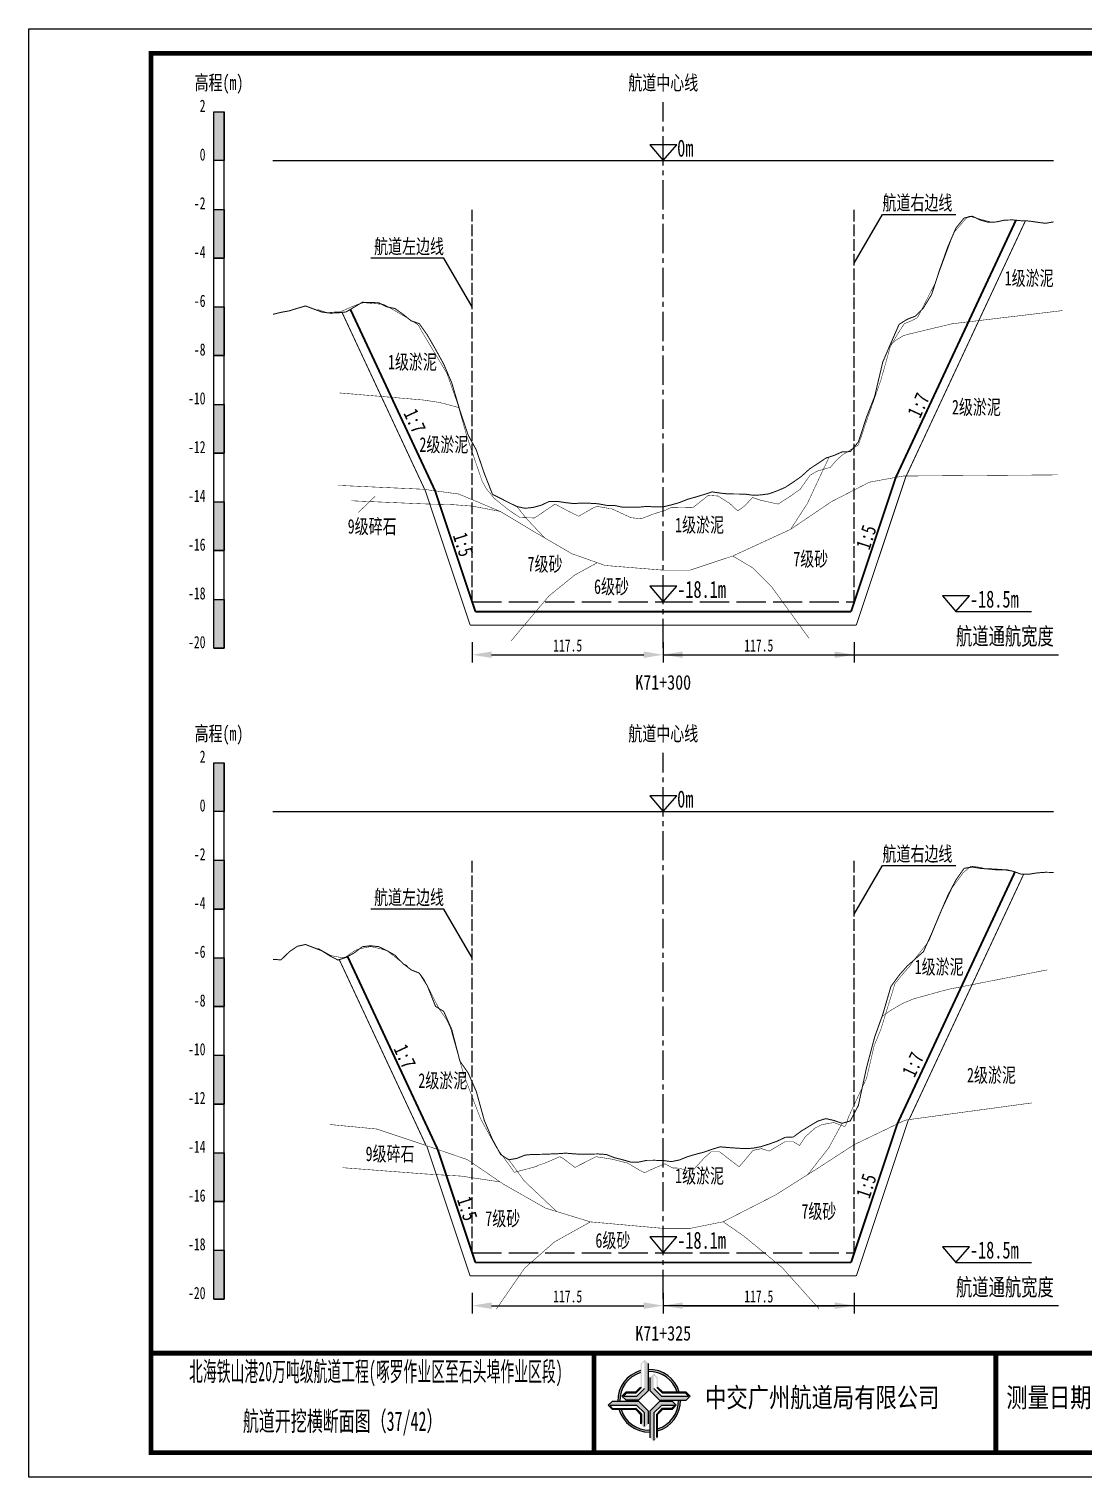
# Model space of a CAD drawing. Header units: millimetres. Extents: x 0 to 1680, y -8762 to 0.
# Drawn here: x 630 to 846, y -8761.5 to -8464.5 of the extents above; entities that cross this region are included whole.
import ezdxf
from ezdxf.enums import TextEntityAlignment as Align

# ---------------------------------------------------------------- set-up
doc = ezdxf.new("R2010")
doc.units = ezdxf.units.MM
for name, pattern in [('ACAD_ISO02W100', [15, 12, -3]), ('ACAD_ISO05W100', [33, 24, -3, 0, -3, 0, -3]), ('CENTER2', [1.125, 0.75, -0.125, 0.125, -0.125])]:
    doc.linetypes.add(name, pattern=pattern)
for name, color, linetype in [('0-桩号', 1, 'Continuous'), ('0-航道左右边线标注', 8, 'Continuous'), ('1-疏浚底高', 7, 'Continuous'), ('1-通航宽度', 7, 'Continuous'), ('1-通航底高', 7, 'Continuous'), ('202601', 5, 'Continuous'), ('DMX', 20, 'Continuous'), ('L1', 7, 'Continuous'), ('图幅外框线', 145, 'Continuous'), ('地质分层', 6, 'Continuous'), ('坡比', 1, 'Continuous'), ('尺寸标注', 1, 'Continuous'), ('开挖线', 4, 'Continuous'), ('标尺', 7, 'Continuous'), ('超挖线', 3, 'Continuous'), ('辅助框', 7, 'Continuous'), ('通航底面线', 7, 'ACAD_ISO02W100')]:
    doc.layers.add(name, color=color, linetype=linetype)
doc.styles.get("Standard").update_dxf_attribs({"font": 'arial.ttf'})
doc.styles.add('仿宋', font='仿宋_GB2312.ttf', dxfattribs={"width": 0.8})
doc.styles.add('仿宋GB2312', font='仿宋_GB2312.ttf', dxfattribs={"width": 0.7, "height": 2.5})
doc.styles.add('仿宋体', font='仿宋_GB2312.ttf', dxfattribs={"width": 0.8})
doc.dimstyles.new('2000', dxfattribs={"dimtxt": 3, "dimasz": 2.5, "dimexe": 1.25, "dimexo": 0.625, "dimtad": 1, "dimlfac": 2, "dimdsep": 46, "dimtxsty": 'Standard', "dimcen": 2.5, "dimadec": 0, "dimazin": 0, "dimtfac": 1, "dimtmove": 0, "dimatfit": 3, "dimfxl": 0, "dimarcsym": 0})

# ---------------------------------------------------------------- blocks, each defined once
blk = doc.blocks.new('标尺')
at = {"layer": '标尺', "linetype": 'Continuous'}
for points in [[(-2.116669999959413, 100), (0, 100), (0, 90), (-2.116669999959413, 90)], [(-2.116669999959413, 80), (0, 80), (0, 70), (-2.116669999959413, 70)], [(-2.116669999959413, 60), (0, 60), (0, 50), (-2.116669999959413, 50)], [(-2.116669999959413, 40), (0, 40), (0, 30), (-2.116669999959413, 30)], [(-2.116669999959413, 20), (0, 20), (0, 10), (-2.116669999959413, 10)], [(-2.116669999959413, 0), (0, 0), (0, -10), (-2.116669999959413, -10)]]:
    blk.add_hatch(color=256, dxfattribs=at).paths.add_polyline_path(points)
for p, q in [((-2.116669999959413, -10), (-2.116669999959413, 100)), ((0, -10), (0, 100)), ((-2.116669999959413, 80), (0, 80)), ((-2.116669999959413, 70), (0, 70)), ((-2.116669999959413, 60), (0, 60)), ((-2.116669999959413, 50), (0, 50)), ((-2.116669999959413, 40), (0, 40)), ((-2.116669999959413, 30), (0, 30)), ((-2.116669999959413, 20), (0, 20)), ((-2.116669999959413, 10), (0, 10)), ((-2.116669999959413, 0), (0, 0)), ((-2.116669999959413, -10), (0, -10))]:
    blk.add_line(p, q, dxfattribs=at)
at = {"layer": '标尺'}
for points in [[(-2.116669999959413, 100), (0, 100), (0, 90), (-2.116669999959413, 90)], [(-2.116669999959413, 100), (0, 100), (0, 90), (-2.116669999959413, 90)], [(-2.116669999959413, 80), (0, 80), (0, 70), (-2.116669999959413, 70)], [(-2.116669999959413, 80), (0, 80), (0, 70), (-2.116669999959413, 70)], [(-2.116669999959413, 60), (0, 60), (0, 50), (-2.116669999959413, 50)], [(-2.116669999959413, 60), (0, 60), (0, 50), (-2.116669999959413, 50)], [(-2.116669999959413, 40), (0, 40), (0, 30), (-2.116669999959413, 30)], [(-2.116669999959413, 40), (0, 40), (0, 30), (-2.116669999959413, 30)], [(-2.116669999959413, 20), (0, 20), (0, 10), (-2.116669999959413, 10)], [(-2.116669999959413, 20), (0, 20), (0, 10), (-2.116669999959413, 10)], [(-2.116669999959413, 0), (0, 0), (0, -10), (-2.116669999959413, -10)], [(-2.116669999959413, 0), (0, 0), (0, -10), (-2.116669999959413, -10)]]:
    blk.add_lwpolyline(points, close=True, dxfattribs=at)
at = {"layer": '标尺', "style": '仿宋GB2312', "width": 0.7}
blk.add_text('高程(m)', height=3, dxfattribs=at).set_placement((-1.058334999950603, 106.0000000009313), align=Align.MIDDLE_CENTER)
for s, p in [('2', (-3.816669999971054, 100)), ('0', (-3.816669999971054, 90)), ('-2', (-3.816669999971054, 80)), ('-4', (-3.816669999971054, 70)), ('-6', (-3.816669999971054, 60)), ('-8', (-3.816669999971054, 50)), ('-10', (-3.816669999971054, 40)), ('-12', (-3.816669999971054, 30)), ('-14', (-3.816669999971054, 20)), ('-16', (-3.816669999971054, 10)), ('-18', (-3.816669999971054, 0)), ('-20', (-3.816669999971054, -10))]:
    blk.add_text(s, height=2.5, dxfattribs=at).set_placement(p, align=Align.RIGHT)
blk = doc.blocks.new('通航底高')
at = {"layer": '1-通航底高'}
for p, q in [((-2.762494692986365, 3.232132659759372), (5.923793651163578e-06, 6.932765245437622e-06)), ((2.762506540631875, 3.232132659759372), (-2.762494692986365, 3.232132659759372)), ((5.923793651163578e-06, 6.932765245437622e-06), (2.762506540631875, 3.232132659759372))]:
    blk.add_line(p, q, dxfattribs=at)
at = {"layer": '1-通航底高', "style": '仿宋', "width": 0.7}
blk.add_attdef('通航底高', (2.856129719933961, 0.8203305718488991), '', height=3.5, dxfattribs=at)
blk = doc.blocks.new('疏浚底高')
at = {"layer": '1-疏浚底高'}
for p, q in [((-2.762500616780017, 3.232125726994127), (0, 0)), ((2.762500616838224, 3.232125726994127), (-2.762500616780017, 3.232125726994127)), ((0, 0), (2.762500616838224, 3.232125726994127)), ((-5.923793651163578e-06, -6.932765245437622e-06), (15.51466270413067, -6.932765245437622e-06))]:
    blk.add_line(p, q, dxfattribs=at)
at = {"layer": '1-疏浚底高', "style": '仿宋', "width": 0.7}
blk.add_attdef('疏浚底高', (2.856123796140309, 0.8203236390836537), '', height=3.5, dxfattribs=at)
blk = doc.blocks.new('*D280')
at = {"layer": 'Defpoints', "color": 0}
for p in [(720.8333333353712, -8582), (760, -8582), (760, -8592.852028181578)]:
    blk.add_point(p, dxfattribs=at)
at = {"layer": '尺寸标注', "color": 0, "lineweight": -2, "ltscale": 0.5}
for p, q in [((720.8333333353712, -8590.25), (720.8333333353712, -8594.452028181578)), ((760, -8590.25), (760, -8594.452028181578)), ((724.8333333353712, -8592.852028181578), (756, -8592.852028181578))]:
    blk.add_line(p, q, dxfattribs=at)
at = {"layer": '尺寸标注', "color": 0}
for points in [[(724.8333333353712, -8592.185361514912), (724.8333333353712, -8593.518694848244), (720.8333333353712, -8592.852028181578)], [(756, -8593.518694848244), (756, -8592.185361514912), (760, -8592.852028181578)]]:
    blk.add_solid(points, dxfattribs=at)
at = {"layer": '尺寸标注', "color": 0, "insert": (740.4166666676856, -8590.95559961015), "char_height": 2.5, "attachment_point": 5, "style": '仿宋GB2312'}
blk.add_mtext('117.5', dxfattribs=at)
blk = doc.blocks.new('*D281')
at = {"layer": 'Defpoints', "color": 0}
for p in [(720.8333333328919, -8715.5), (760, -8715.5), (760, -8726.351997589316)]:
    blk.add_point(p, dxfattribs=at)
at = {"layer": '尺寸标注', "color": 0, "lineweight": -2, "ltscale": 0.5}
for p, q in [((720.8333333328919, -8723.75), (720.8333333328919, -8727.951997589316)), ((760, -8723.75), (760, -8727.951997589316)), ((724.8333333328919, -8726.351997589316), (756, -8726.351997589316))]:
    blk.add_line(p, q, dxfattribs=at)
at = {"layer": '尺寸标注', "color": 0}
for points in [[(724.8333333328919, -8725.68533092265), (724.8333333328919, -8727.018664255982), (720.8333333328919, -8726.351997589316)], [(756, -8727.018664255982), (756, -8725.68533092265), (760, -8726.351997589316)]]:
    blk.add_solid(points, dxfattribs=at)
at = {"layer": '尺寸标注', "color": 0, "insert": (740.416666666446, -8724.455569017888), "char_height": 2.5, "attachment_point": 5, "style": '仿宋GB2312'}
blk.add_mtext('117.5', dxfattribs=at)
blk = doc.blocks.new('*D337')
at = {"layer": 'Defpoints', "color": 0}
for p in [(760, -8582), (799.1666666671199, -8582), (799.1666666671199, -8592.851974019803)]:
    blk.add_point(p, dxfattribs=at)
at = {"layer": '尺寸标注', "color": 0, "lineweight": -2, "ltscale": 0.5}
for p, q in [((760, -8590.25), (760, -8594.451974019803)), ((799.1666666671199, -8590.25), (799.1666666671199, -8594.451974019803)), ((764, -8592.851974019803), (795.1666666671199, -8592.851974019803))]:
    blk.add_line(p, q, dxfattribs=at)
at = {"layer": '尺寸标注', "color": 0}
for points in [[(764, -8592.185307353137), (764, -8593.518640686469), (760, -8592.851974019803)], [(795.1666666671199, -8593.518640686469), (795.1666666671199, -8592.185307353137), (799.1666666671199, -8592.851974019803)]]:
    blk.add_solid(points, dxfattribs=at)
at = {"layer": '尺寸标注', "color": 0, "insert": (779.58333333356, -8590.955545448374), "char_height": 2.5, "attachment_point": 5, "style": '仿宋GB2312'}
blk.add_mtext('117.5', dxfattribs=at)
blk = doc.blocks.new('*D338')
at = {"layer": 'Defpoints', "color": 0}
for p in [(760, -8715.5), (799.1666666673336, -8715.5), (799.1666666673336, -8726.35194341657)]:
    blk.add_point(p, dxfattribs=at)
at = {"layer": '尺寸标注', "color": 0, "lineweight": -2, "ltscale": 0.5}
for p, q in [((760, -8723.75), (760, -8727.95194341657)), ((799.1666666673336, -8723.75), (799.1666666673336, -8727.95194341657)), ((764, -8726.35194341657), (795.1666666673336, -8726.35194341657))]:
    blk.add_line(p, q, dxfattribs=at)
at = {"layer": '尺寸标注', "color": 0}
for points in [[(764, -8725.685276749904), (764, -8727.018610083236), (760, -8726.35194341657)], [(795.1666666673336, -8727.018610083236), (795.1666666673336, -8725.685276749904), (799.1666666673336, -8726.35194341657)]]:
    blk.add_solid(points, dxfattribs=at)
at = {"layer": '尺寸标注', "color": 0, "insert": (779.5833333336668, -8724.455514845142), "char_height": 2.5, "attachment_point": 5, "style": '仿宋GB2312'}
blk.add_mtext('117.5', dxfattribs=at)

msp = doc.modelspace()

# ---------------------------------------------------------------- hatches: boundary and pattern name
at = {"layer": '辅助框'}
h = msp.add_hatch(color=5, dxfattribs=at)
h.paths.add_polyline_path([(756.9546421006704, -8738.245531914723), (756.1757059281852, -8737.467633330834), (755.3669512681747, -8738.276153838646), (755.3669512681747, -8743.036597661983), (754.2904413530017, -8744.112023077023), (752.3438002488698, -8744.112023077023), (751.5476570176864, -8744.907358599197), (752.3430715379502, -8745.699178399098), (754.9786409013356, -8745.699178399098), (756.9546421006704, -8743.723855132592)])
h.paths.add_polyline_path([(756.1454878373827, -8743.335033672583), (754.5901777513112, -8744.890380010616), (751.8645652055527, -8744.890380010616), (752.4652603746141, -8744.292388775122), (754.4098916063095, -8744.292388775122), (755.5465556779588, -8743.124466802608), (755.5465556779588, -8738.36502188064), (756.1454878373827, -8737.767331255447)], flags=16)
h = msp.add_hatch(color=5, dxfattribs=at)
edge = h.paths.add_edge_path()
edge.add_ellipse((757.1048981645192, -8745.849361724388), major_axis=(-6.017077195920141, 1.733884546287947e-06), ratio=0.9999999825377229, start_angle=-73.21171767175571, end_angle=1.446762146054482, ccw=False)
edge.add_line((755.3669512681747, -8740.088740435134), (755.3669512681747, -8739.66756462265))
edge.add_ellipse((757.1048981645192, -8745.849361724388), major_axis=(-6.421454345493813, 3.783831980513644e-06), ratio=0.9999999825377264, start_angle=-74.29719975771904, end_angle=1.35689506309039)
edge.add_line((750.6852443925525, -8746.001418438209), (751.0897390788878, -8746.00127962519))
edge = h.paths.add_edge_path()
edge.add_ellipse((757.1048981645192, -8745.849361724388), major_axis=(-6.017077195920906, 2.624791690933952e-07), ratio=0.9999999825377339, start_angle=196.7802887631043, end_angle=271.43091869106274, ccw=False)
edge.add_line((762.8657615312125, -8744.112217217458), (763.2869208646501, -8744.112217217458))
edge.add_ellipse((757.1048981645192, -8745.849361724388), major_axis=(-6.42145434549481, 2.055023733972632e-07), ratio=0.9999999825377471, start_angle=195.6953323995753, end_angle=271.3407921785149)
edge.add_line((756.9546421006704, -8739.429665483964), (756.9546421006704, -8739.83416081859))
edge = h.paths.add_edge_path()
edge.add_ellipse((757.1048981645192, -8745.849361724388), major_axis=(-6.421454345494847, 2.398647111377442e-07), ratio=0.9999999825377328, start_angle=105.7065267224622, end_angle=181.3336320078198)
edge.add_line((763.5246130754139, -8745.699907793532), (763.120118992218, -8745.699907793532))
edge.add_ellipse((757.1048981645192, -8745.849361724388), major_axis=(-6.017077195920033, 3.038804149501319e-06), ratio=0.9999999825377467, start_angle=106.79232762585761, end_angle=181.4233031416354, ccw=False)
edge.add_line((758.8432505388047, -8751.609860479366), (758.8432505388047, -8752.031044626961))
edge = h.paths.add_edge_path()
edge.add_ellipse((757.1048981645192, -8745.849361724388), major_axis=(6.017077195919978, 2.129043967020969e-06), ratio=0.9999999825377341, start_angle=196.8039056354283, end_angle=271.4347580706571, ccw=False)
edge.add_line((751.3447520372058, -8747.588882915747), (750.9235845126296, -8747.589027449381))
edge.add_ellipse((757.1048981645192, -8745.849361724388), major_axis=(6.421454345494965, 1.010893226884053e-06), ratio=0.9999999825377122, start_angle=195.7186902341801, end_angle=271.3444001294426)
edge.add_line((757.2555596849108, -8752.269048223508), (757.2555596849108, -8751.864552247775))
h = msp.add_hatch(color=5, dxfattribs=at)
h.paths.add_polyline_path([(759.2303930924918, -8745.699907793532), (764.7087164384509, -8745.699907793532), (765.4866149797226, -8744.92097168542), (764.6780945359851, -8744.112217217458), (759.9176505204822, -8744.112217217458), (758.8422251481796, -8743.035707109939), (758.8422251481796, -8741.089066240798), (758.0468895402636, -8740.292922881616), (757.255069890001, -8741.088337358964), (757.255069890001, -8743.723906744015)])
h.paths.add_polyline_path([(758.0638683000292, -8743.33544348718), (758.0638683000292, -8740.609831133377), (758.6618594285633, -8741.2105261531), (758.6618594285633, -8743.155157427322), (759.8297815507437, -8744.291821563256), (764.5892263871814, -8744.291821563256), (765.186916990825, -8744.89075359441), (759.6192146592821, -8744.89075359441)], flags=16)
h = msp.add_hatch(color=5, dxfattribs=at)
h.paths.add_polyline_path([(754.9782503556992, -8745.99994512273), (749.4999273301746, -8746.001825176489), (748.722296138146, -8746.781028228295), (749.5310940782215, -8747.589505327713), (754.2915378373648, -8747.587871709835), (755.3673325639452, -8748.664012334835), (755.3680006059195, -8750.610653374684), (756.1636093950058, -8751.40652363826), (756.9551560136463, -8750.610837432396), (756.954251555034, -8747.975268389237)])
h.paths.add_polyline_path([(756.1455864884938, -8748.36400901438), (756.1465218583728, -8751.089621367944), (755.5483246263052, -8750.489131426346), (755.5476572892751, -8748.54450032283), (754.3793451341178, -8747.408237114918), (749.6199005754079, -8747.40987039138), (749.0220044663931, -8746.81114343835), (754.5897064988698, -8746.80923279382)], flags=16)
h = msp.add_hatch(color=5, dxfattribs=at)
h.paths.add_polyline_path([(759.2315609056141, -8745.999116607201), (757.2555596849108, -8747.974439873708), (757.2555596849108, -8753.452763262285), (758.0344958787645, -8754.230661675465), (758.8432505388047, -8753.422141167652), (758.8432505388047, -8748.661697344316), (759.9197604539479, -8747.586271929276), (761.8664015580798, -8747.586271929276), (762.6625447679247, -8746.790936407102), (761.867130247661, -8745.999116607201)])
h.paths.add_polyline_path([(759.6200240770067, -8746.807915166866), (762.3456365800585, -8746.807915166866), (761.7449414323355, -8747.405906231177), (759.8003101793016, -8747.405906231177), (758.6636461076523, -8748.573828203691), (758.6636461076523, -8753.33327312566), (758.0647139695669, -8753.930963750852), (758.0647139695669, -8748.363261333716)], flags=16)

# ---------------------------------------------------------------- linework, layer by layer
at = {"layer": '0-航道左右边线标注', "linetype": 'ACAD_ISO02W100', "ltscale": 0.2}
for points in [[(720.8333333333717, -8582), (720.8333333336059, -8501.499999999898)], [(799.1666666666274, -8582), (799.1666666668616, -8501.500000000102)], [(720.8333333333717, -8715.5), (720.8333333336059, -8634.999999998967)], [(799.1666666666274, -8715.5), (799.1666666668616, -8634.99999999917)]]:
    msp.add_lwpolyline(points, dxfattribs=at)
at = {"layer": '0-航道左右边线标注'}
for points in [[(799.1666666668034, -8512.535561406232), (804.9401693587288, -8502.535561406248), (819.9401693587288, -8502.535561406292)], [(720.8333333330256, -8521.499999999898), (715.0598306411584, -8511.499999999882), (700.0598306411584, -8511.499999999838)], [(799.1666666668034, -8646.084109111584), (804.9401693587288, -8636.0841091116), (819.9401693587288, -8636.084109111644)], [(720.8333333330256, -8654.999999998967), (715.0598306411584, -8644.99999999895), (700.0598306411584, -8644.999999998907)]]:
    msp.add_lwpolyline(points, dxfattribs=at)
at = {"layer": '1-通航宽度'}
for points in [[(760, -8592.85), (841, -8592.85)], [(760, -8726.35), (841, -8726.35)]]:
    msp.add_lwpolyline(points, dxfattribs=at)
at = {"layer": '202601', "color": 1, "linetype": 'Continuous', "const_width": 0.1}
for points in [[(689.1660000005866, -8522.05), (691.1063703709566, -8522.699998855598), (692.6697037042907, -8522.550000190731), (693.7163703709566, -8522.550000190731), (696.1230370376236, -8521.5), (697.9997037042906, -8520.749999523166), (698.7230370376236, -8520.649999618527), (702.7197037042906, -8521.000000476837), (702.7697037042906, -8521.000000476837), (703.1797037042907, -8521.24999904633), (706.5830370376236, -8523.200000762947), (708.4597037042906, -8524.350000858307), (709.7897037042907, -8525.199998855598), (710.5597037042907, -8526.59999990464), (713.7497037042906, -8531.950000762936), (715.6230370376236, -8535.050000190731), (717.7963703709567, -8541.199997901917), (718.7230370376236, -8544.450000762947), (719.8130370376236, -8548.250001907349), (722.8830370376236, -8557.249998092648), (723.6763703709566, -8558.699997901917), (725.3897037042906, -8560.79999828339), (728.4597037042906, -8563.250001907349), (730.6163703709566, -8564.700001716617), (733.5830370376236, -8564.799999237057), (733.5963703709566, -8564.799999237057), (733.6063703709566, -8564.799999237057), (737.8163703709566, -8561.950000762947), (740.6563703709567, -8563.450001716606), (742.6630370376237, -8564.450000762936), (745.1863703709566, -8563.000000953678), (746.0463703709567, -8562.550000190731), (746.6530370376236, -8562.449997901917), (748.9497037042906, -8562.850002288815), (749.3230370376236, -8562.850002288815), (753.4297037042907, -8564.749998092648), (755.4863703709566, -8564.949997901917), (757.9430370376236, -8564.000000000007), (760.3130370376236, -8563.250001907349), (761.7597037042906, -8562.600001335148), (765.9797037042906, -8562.699998855598), (766.0597037042907, -8562.699998855598), (766.1663703709567, -8562.600001335148), (769.2663703709566, -8560.149997711178), (771.2430370376236, -8560.300001144406), (773.6063703709566, -8561.800002098087), (775.2663703709566, -8563.349999427799), (776.6563703709567, -8562.35000038148), (778.3097037042907, -8560.599998474128), (779.9397037042907, -8561.15000152589), (783.5297037042906, -8561.950000762947), (786.0363703709565, -8560.35000228883), (788.0697037042906, -8558.899997711178), (790.0730370376236, -8556.049999237057), (791.5163703709566, -8555.199998855598), (794.2763703709566, -8554.399999618527), (795.3563703709566, -8553.099998474128), (796.6063703709566, -8551.950000762947), (800.0063703709566, -8549.799999237057), (801.6897037042907, -8544.85000038148), (802.9363703709566, -8541.300000190731), (804.6030370376236, -8536.550001144406), (806.5297037042906, -8529.699999332428), (807.9797037042906, -8527.150000572208), (809.3697037042906, -8524.99999904633), (811.2930370376237, -8524.150001049049), (812.0263703709566, -8523.74999904633), (812.2697037042906, -8523.400000572208), (815.7297037042906, -8516.650001049049), (815.7663703709566, -8516.550001144406), (816.1430370376236, -8515.500000953678), (819.3397037042906, -8506.849999666218), (819.6263703709566, -8506.15000033379), (820.3763703709566, -8505.34999990464), (821.9363703709566, -8503.500000476837), (822.6997037042906, -8502.89999985696), (824.7397037042906, -8503.450000524517), (827.5430370376237, -8504.199999809265), (828.6363703709566, -8503.950000047687), (830.8330370376236, -8503.65000033379)], [(689.166000000198, -8652.999999999069), (691.889703703902, -8654.54999923613), (694.269703703902, -8654.999999999069), (694.8863703705681, -8654.849998950027), (696.839703703902, -8653.499999045398), (697.849703703902, -8653.15000057127), (698.756370370568, -8652.950000762008), (700.0397037039021, -8652.699999808337), (702.203037037235, -8653.1999993315), (703.3863703705681, -8653.5500001898), (705.119703703902, -8654.900000094436), (706.846370370568, -8656.300001143478), (707.373037037235, -8656.50000095275), (707.936370370568, -8657.249999045398), (710.0430370372351, -8658.150000571277), (710.886370370568, -8659.249999522228), (714.103037037235, -8665.549998282451), (715.643037037235, -8667.75000095275), (716.393037037235, -8669.400000571277), (718.4097037039021, -8676.550002097149), (719.236370370568, -8679.299998282451), (721.936370370568, -8686.399998663928), (722.603037037235, -8688.099999426868), (725.709703703902, -8693.749999999069), (725.889703703902, -8694.050002097149), (726.249703703902, -8694.499998091716), (729.496370370568, -8699.00000095275), (733.836370370568, -8697.849998473186), (734.236370370568, -8697.649998663928), (734.4130370372351, -8697.550001143478), (735.9130370372351, -8697.04999923613), (738.766370370568, -8695.79999923613), (739.326370370568, -8696.0500001898), (741.8997037039021, -8698.000001906421), (745.9297037039021, -8695.949997900989), (746.223037037235, -8695.79999923613), (748.829703703902, -8696.19999885466), (749.159703703902, -8696.249999999069), (749.713037037235, -8696.350002287887), (752.6563703705681, -8697.100000380538), (755.123037037235, -8698.5500001898), (756.196370370568, -8699.099998473186), (757.499703703902, -8698.449997900989), (760.339703703902, -8697.249999045398), (761.893037037235, -8698.09999942686), (763.413037037235, -8698.150000571277), (764.8763703705681, -8698.749999999069), (766.366370370568, -8698.29999923613), (768.446370370568, -8695.999999045398), (769.826370370568, -8694.8000001898), (771.5563703705681, -8694.8000001898), (775.4497037039021, -8697.800002097149), (775.579703703902, -8697.849998473186), (775.9163703705681, -8697.44999885466), (778.4063703705681, -8694.499998091716), (780.153037037235, -8694.149999617588), (781.723037037235, -8694.650001524951), (784.9330370372351, -8692.75000095275), (786.6997037039021, -8692.75000095275), (787.9397037039021, -8693.499999045398), (789.119703703902, -8691.700000762008), (791.1463703705681, -8689.89999771025), (792.4497037039021, -8689.250001906421), (793.976370370568, -8688.949999808337), (794.999703703902, -8688.800001143478), (797.126370370568, -8689.600000380538), (797.373037037235, -8689.450001715679), (798.019703703902, -8687.550001143478), (801.6797037039021, -8679.699997900989), (803.243037037235, -8673.000001906421), (804.5997037039019, -8669.699997900989), (807.513037037235, -8660.25000095275), (809.4263703705681, -8657.950000762008), (810.463037037235, -8656.800000666637), (811.579703703902, -8655.199999808337), (813.8197037039021, -8652.400000094436), (814.496370370568, -8651.449999808337), (815.8197037039021, -8648.25000047591), (817.226370370568, -8644.900000094436), (819.246370370568, -8640.599999426868), (821.483037037235, -8637.549999951389), (823.079703703902, -8636.200000046749), (824.976370370568, -8636.449999808337), (826.129703703902, -8636.749999522228), (826.7930370372351, -8636.699999569919), (830.6797037039021, -8636.95000052359), (830.833037037235, -8637.00000047591)]]:
    msp.add_lwpolyline(points, dxfattribs=at)
at = {"layer": 'DMX', "color": 7, "linetype": 'Continuous', "const_width": 0.2}
for points in [[(679.9999999999995, -8523.040000000037), (679.9999999999995, -8523.040000000037), (681.6666666666279, -8522.620000000112), (683.3333333333721, -8522.319999999832), (685, -8521.799999999814), (686.6666666666279, -8521.310000000056), (688.3333333333721, -8521.935000000056), (690, -8522.549999999814), (691.6666666666279, -8522.774999999907), (693.3333333333721, -8522.73499999987), (695, -8522.535000000149), (696.6666666666279, -8521.549999999814), (698.3333333333721, -8520.555000000168), (700, -8520.620000000112), (701.6666666666279, -8520.645000000019), (703.3333333333721, -8521.48499999987), (705, -8521.839999999851), (706.6666666666279, -8523.009999999776), (708.3333333333721, -8524.365000000224), (710, -8524.939999999944), (711.6666666666279, -8527.310000000056), (713.3333333333721, -8530.209999999963), (715, -8533.225000000093), (716.6666666666279, -8537.100000000093), (718.3333333333721, -8542.779999999795), (720, -8547.754999999888), (721.6666666666279, -8550.810000000056), (723.3333333333721, -8555.680000000168), (725, -8559.935000000056), (726.6666666666279, -8560.779999999795), (728.3333333333721, -8561.634999999776), (730, -8562.439999999944), (731.6666666666279, -8562.814999999944), (733.3333333333721, -8562.634999999776), (735, -8562.180000000168), (736.6666666666279, -8561.39000000013), (738.3333333333721, -8561.395000000019), (740, -8561.654999999795), (741.6666666666279, -8561.845000000205), (743.3333333333721, -8561.73499999987), (745, -8561.785000000149), (746.6666666666279, -8561.879999999888), (748.3333333333721, -8562.205000000075), (750, -8562.225000000093), (751.6666666666279, -8562.589999999851), (753.3333333333721, -8562.600000000093), (755, -8562.584999999963), (756.6666666666279, -8562.419999999925), (758.3333333333721, -8562.529999999795), (760, -8562.509999999776), (761.6666666666279, -8562.10999999987), (763.3333333333721, -8561.634999999776), (765, -8560.964999999851), (766.6666666666279, -8560.5), (768.3333333333721, -8559.995000000112), (770, -8559.439999999944), (771.6666666666279, -8559.689999999944), (773.3333333333721, -8559.870000000112), (775, -8559.879999999888), (776.6666666666279, -8559.884999999776), (778.3333333333721, -8560.129999999888), (780, -8560.075000000186), (781.6666666666279, -8559.839999999851), (783.3333333333721, -8559.240000000224), (785, -8558.529999999795), (786.6666666666279, -8557.435000000056), (788.3333333333721, -8556.259999999776), (790, -8554.729999999981), (791.6666666666279, -8553.64000000013), (793.3333333333721, -8552.51500000013), (795, -8551.975000000093), (796.6666666666279, -8551.245000000112), (798.3333333333721, -8551.185000000056), (800, -8549.200000000186), (801.6666666666279, -8544.125), (803.3333333333721, -8539.870000000112), (805, -8532.799999999814), (806.6666666666279, -8528.930000000168), (808.3333333333721, -8525.10999999987), (810, -8524.044999999925), (811.6666666666279, -8523.410000000149), (813.3333333333721, -8521.720000000205), (815, -8518.975000000093), (816.6666666666279, -8513.870000000112), (818.3333333333721, -8509.189999999944), (820, -8505.319999999832), (821.6666666666279, -8503.274999999907), (823.3333333333721, -8502.899999999907), (825, -8503.689999999944), (826.6666666666279, -8504.154999999795), (828.3333333333721, -8504.080000000075), (830, -8503.694999999832), (831.6666666666279, -8503.669999999925), (833.3333333333721, -8503.830000000075), (835, -8503.895000000019), (836.6666666666279, -8504.14000000013), (838.3333333333721, -8504.365000000224), (839.9999999999995, -8504.069999999832)], [(679.9999999999995, -8655.319999999832), (679.9999999999995, -8655.319999999832), (681.6666666666279, -8655.435000000056), (683.3333333333721, -8653.785000000149), (685, -8652.654999999795), (686.6666666666279, -8652.274999999907), (688.3333333333721, -8652.910000000149), (690, -8653.560000000056), (691.6666666666279, -8654.604999999981), (693.3333333333721, -8655.464999999851), (695, -8654.930000000168), (696.6666666666279, -8653.990000000224), (698.3333333333721, -8652.729999999981), (700, -8652.540000000037), (701.6666666666279, -8652.720000000205), (703.3333333333721, -8653.520000000019), (705, -8654.464999999851), (706.6666666666279, -8656.205000000075), (708.3333333333721, -8657.475000000093), (710, -8658.149999999907), (711.6666666666279, -8660.790000000037), (713.3333333333721, -8664.975000000093), (715, -8665.98499999987), (716.6666666666279, -8669.754999999888), (718.3333333333721, -8676.225000000093), (720, -8678.595000000205), (721.6666666666279, -8682.354999999981), (723.3333333333721, -8688.384999999776), (725, -8692.26500000013), (726.6666666666279, -8695.334999999963), (728.3333333333721, -8696.430000000168), (730, -8696.149999999907), (731.6666666666279, -8695.475000000093), (733.3333333333721, -8695.319999999832), (735, -8695.314999999944), (736.6666666666279, -8695.254999999888), (738.3333333333721, -8695.189999999944), (740, -8695.069999999832), (741.6666666666279, -8695.214999999851), (743.3333333333721, -8695.305000000168), (745, -8695.26500000013), (746.6666666666279, -8695.23499999987), (748.3333333333721, -8695.350000000093), (750, -8696.009999999776), (751.6666666666279, -8696.419999999925), (753.3333333333721, -8696.899999999907), (755, -8696.89000000013), (756.6666666666279, -8696.544999999925), (758.3333333333721, -8696.540000000037), (760, -8696.580000000075), (761.6666666666279, -8696.810000000056), (763.3333333333721, -8696.470000000205), (765, -8695.790000000037), (766.6666666666279, -8695.299999999814), (768.3333333333721, -8694.875), (770, -8694.285000000149), (771.6666666666279, -8693.774999999907), (773.3333333333721, -8693.924999999814), (775, -8694.035000000149), (776.6666666666279, -8694.145000000019), (778.3333333333721, -8694.060000000056), (780, -8693.75), (781.6666666666279, -8693.214999999851), (783.3333333333721, -8692.620000000112), (785, -8691.830000000075), (786.6666666666279, -8691.754999999888), (788.3333333333721, -8690.520000000019), (790, -8689.495000000112), (791.6666666666279, -8688.504999999888), (793.3333333333721, -8687.98499999987), (795, -8688.370000000112), (796.6666666666279, -8688.950000000186), (798.3333333333721, -8688.470000000205), (800, -8685.274999999907), (801.6666666666279, -8677.540000000037), (803.3333333333721, -8671.254999999888), (805, -8666.60999999987), (806.6666666666279, -8660.89000000013), (808.3333333333721, -8658.604999999981), (810, -8656.694999999832), (811.6666666666279, -8655.220000000205), (813.3333333333721, -8653.745000000112), (815, -8650.069999999832), (816.6666666666279, -8646.075000000186), (818.3333333333721, -8642.214999999851), (820, -8639.029999999795), (821.6666666666279, -8636.665000000037), (823.3333333333721, -8636.379999999888), (825, -8636.660000000149), (826.6666666666279, -8636.794999999925), (828.3333333333721, -8636.955000000075), (830, -8636.959999999963), (831.6666666666279, -8637.229999999981), (833.3333333333721, -8637.850000000093), (835, -8637.85999999987), (836.6666666666279, -8637.584999999963), (838.3333333333721, -8637.464999999851), (839.9999999999995, -8637.495000000112)]]:
    msp.add_lwpolyline(points, dxfattribs=at)
at = {"layer": 'L1', "linetype": 'CENTER2', "ltscale": 8}
for p, q in [((759.9999999999991, -8591.5), (759.9999999999991, -8479.5)), ((759.9999999999991, -8724.999999999069), (759.9999999999991, -8612.999999999069))]:
    msp.add_line(p, q, dxfattribs=at)
at = {"layer": 'L1'}
for p, q in [((757.2374993832191, -8488.267874272773), (759.9999999999991, -8491.499999999767)), ((762.7625006168373, -8488.267874272773), (757.2374993832191, -8488.267874272773)), ((759.9999999999991, -8491.499999999767), (762.7625006168373, -8488.267874272773)), ((679.9999999999991, -8491.499999999767), (839.9999999999991, -8491.500000000233)), ((757.2374993832191, -8621.767874271842), (759.9999999999991, -8624.999999998836)), ((762.7625006168373, -8621.767874271842), (757.2374993832191, -8621.767874271842)), ((759.9999999999991, -8624.999999998836), (762.7625006168373, -8621.767874271842)), ((679.9999999999991, -8624.999999998836), (839.9999999999991, -8624.999999999302))]:
    msp.add_line(p, q, dxfattribs=at)
at = {"layer": '图幅外框线'}
msp.add_lwpolyline([(630.000000000397, -8464.5), (1050.000000000397, -8464.5), (1050.000000000397, -8761.5), (630.000000000397, -8761.5)], close=True, dxfattribs=at)
at = {"layer": '地质分层', "linetype": 'ACAD_ISO05W100', "ltscale": 0.2, "const_width": 0.1, "flags": 128}
for points in [[(806.5110164250946, -8529.291419860907), (807.7286214729538, -8528.315844604746), (809.1669010939077, -8527.442652629688), (810.1665775858564, -8527.131797990296), (819.1812144108117, -8524.972304760478), (841.791661926196, -8522.264028425794)], [(693.6812788464595, -8539.150426519569), (710.8337391670793, -8540.60285926843), (714.255981321563, -8541.12001186749), (718.1507389777107, -8542.157718435861)], [(786.1192592058796, -8567.117592112161), (789.5289975939086, -8561.84356264025), (792.7071314326022, -8555.054800520185), (794.0221374647226, -8552.291827461682)], [(693.423361423309, -8558.114401401952), (710.8337391670793, -8558.904556244146), (718.086640260648, -8559.889112201985), (726.5915933008073, -8563.452393486165), (733.758775910479, -8567.749969585799), (741.2376122995047, -8572.109863928054), (748.0932265613228, -8574.538933056872), (760, -8575.499999867752), (765.5, -8575.499999867752), (774.2546305834549, -8572.597738249227), (786.1192592058796, -8567.117592112161), (794.4942710732576, -8561.438208813779), (802.2710067847511, -8557.452660189942), (809.1669010939077, -8556.195112064946), (840.8558462741785, -8555.958062676713)], [(696.074554332532, -8561.269040121231), (710.8337391670793, -8561.904555767309), (716.8573677195236, -8562.063606107142), (720.908439693274, -8562.37009642087), (726.5915933008073, -8563.452393486165)], [(697.5233123268044, -8563.664858490069), (700.9264708596165, -8560.358780617917)], [(730, -8562.439999999944), (731.8208498333115, -8564.762452486902), (735.7050731411437, -8568.884591316339)], [(728.8300318584156, -8590.033786933202), (729.7446957366774, -8588.900989274494), (736.5968927422073, -8580.771663423628), (741.8862929865718, -8576.486738900654), (746.4836647383636, -8573.968635956291)], [(774.2546305834549, -8572.597738249227), (778.3579865794163, -8575.03110287385), (782.2279439665144, -8578.923794966657), (789.8964276758024, -8589.502560909392)], [(804.8308701637434, -8667.081364853308), (806.5541104647564, -8665.826464738231), (809.1669010939077, -8664.316989532206), (811.3682557819411, -8663.406792005524), (818.241468914086, -8661.511102602817), (838.7413334749872, -8657.474142267369)], [(691.6505742593436, -8689.196879683528), (701.2982578235678, -8690.122894542757), (710.8337391670793, -8693.313667302486), (719.8410596718313, -8696.386968602892), (727.2448018525029, -8701.431759562809), (735.8600468413206, -8706.342014261987), (745.0810859499034, -8709.167074379511), (760, -8710.49999984121), (765.5, -8710.49999984121), (772.2783458037302, -8709.145194199402), (783.0825143487891, -8703.611589279026), (791.9283387099858, -8698.010531655978), (799.0861238647485, -8693.354214567691), (809.1669010939077, -8688.506334287114), (809.8121226707008, -8688.265965275), (835.5171521069715, -8684.768895026296)], [(796.6666666666279, -8688.950000000186), (793.8999247621978, -8694.01478123013), (789.6174852134427, -8699.473733169492)], [(694.2734893723391, -8698.051338862628), (710.8337391670793, -8699.313666348811), (718.6168275837554, -8699.780040879268), (726.5792273230618, -8700.978247772902)], [(728.3333333333721, -8696.430000000168), (731.5802749861032, -8700.836330061778), (738.1631030373974, -8707.047604177613)], [(745.0810859499034, -8709.167074379511), (737.7458597591612, -8713.253399354406), (731.6094070965191, -8718.627869591117), (725.7757233467419, -8727.064256250858)], [(772.2783458037302, -8709.145194199402), (776.5634998376481, -8712.111972108949), (784.3875645495718, -8718.559275898151), (791.937138145091, -8726.995662557427)]]:
    msp.add_lwpolyline(points, dxfattribs=at)
at = {"layer": '开挖线', "linetype": 'Continuous', "const_width": 0.4, "flags": 128}
for points in [[(807.6777761099638, -8556.466671669472), (832.2883705546992, -8503.729683573232)], [(713.2439094784645, -8559.231728434814), (695.8769160858478, -8522.016742593225)], [(798.4999999999745, -8584), (807.6777761099634, -8556.466671669472)], [(721.500000000025, -8584), (713.2439094784645, -8559.231728434814)], [(721.500000000025, -8584), (798.4999999999745, -8584)], [(807.9732042751793, -8689.080387173806), (832.0955904533976, -8637.389559648682)], [(713.7720763710686, -8694.31622911266), (695.3101932542022, -8654.755051004804)], [(798.4999999999745, -8717.5), (807.9732042751793, -8689.080387173806)], [(721.500000000025, -8717.5), (713.772076371069, -8694.31622911266)], [(721.500000000025, -8717.5), (798.4999999999745, -8717.5)]]:
    msp.add_lwpolyline(points, dxfattribs=at)
at = {"layer": '超挖线', "linetype": 'ACAD_ISO02W100', "ltscale": 0.5, "const_width": 0.2, "flags": 128}
for points in [[(809.8067375326132, -8556.190325763746), (834.2253220279595, -8503.864787559134)], [(711.1086438882644, -8558.941873598622), (694.1655014605522, -8522.635139824744)], [(799.5833451808294, -8586.75), (809.7698111836389, -8556.190601991571)], [(720.4166548191265, -8586.75), (711.1491104151678, -8558.947366788125)], [(720.4166548191265, -8586.75), (799.5833451808294, -8586.75)], [(810.3899532529936, -8688.187353649866), (833.8791898910927, -8637.853275139367)], [(711.3933134423692, -8693.504594265394), (693.6013533819619, -8655.378965564303)], [(799.5833451808294, -8720.25), (810.2652383012646, -8688.204320638693)], [(720.4166548191265, -8720.25), (711.5154055304188, -8693.546252133878)], [(720.4166548191265, -8720.25), (799.5833451808294, -8720.25)]]:
    msp.add_lwpolyline(points, dxfattribs=at)
at = {"layer": '辅助框', "color": 5, "linetype": 'Continuous', "lineweight": 0}
for p, q in [((756.9546421006704, -8743.723855132592), (756.9546421006704, -8738.245531914723)), ((755.3669512681747, -8743.036597661983), (754.2904413530017, -8744.112023077023)), ((755.5465556779588, -8743.124466802608), (754.4098916063095, -8744.292388775122)), ((754.5901777513112, -8744.890380010616), (756.1454878373827, -8743.335033672583)), ((757.255069890001, -8741.088337358964), (757.255069890001, -8743.723906744015)), ((758.0638683000292, -8743.33544348718), (759.6192146592821, -8744.89075359441)), ((759.8297815507437, -8744.291821563256), (758.6618594285633, -8743.155157427322)), ((759.9176505204822, -8744.112217217458), (758.8422251481796, -8743.035707109939)), ((749.4999273301746, -8746.001825176489), (748.722296138146, -8746.781028228295)), ((754.9782503556992, -8745.99994512273), (749.4999273301746, -8746.001825176489)), ((752.3438002488698, -8744.112023077023), (751.5476570176864, -8744.907358599197)), ((751.5476570176864, -8744.907358599197), (752.3430715379502, -8745.699178399098)), ((752.4652603746141, -8744.292388775122), (751.8645652055527, -8744.890380010616)), ((751.8645652055527, -8744.890380010616), (754.5901777513112, -8744.890380010616)), ((752.3430715379502, -8745.699178399098), (754.9786409013356, -8745.699178399098)), ((754.2904413530017, -8744.112023077023), (752.3438002488698, -8744.112023077023)), ((754.4098916063095, -8744.292388775122), (752.4652603746141, -8744.292388775122)), ((756.954251555034, -8747.975268389237), (754.9782503556992, -8745.99994512273)), ((754.9786409013356, -8745.699178399098), (756.9546421006704, -8743.723855132592)), ((757.255069890001, -8743.723906744015), (759.2303930924918, -8745.699907793532)), ((759.2315609056141, -8745.999116607201), (757.2555596849108, -8747.974439873708)), ((759.2303930924918, -8745.699907793532), (764.7087164384509, -8745.699907793532)), ((761.867130247661, -8745.999116607201), (759.2315609056141, -8745.999116607201)), ((759.6192146592821, -8744.89075359441), (765.186916990825, -8744.89075359441)), ((764.5892263871814, -8744.291821563256), (759.8297815507437, -8744.291821563256)), ((764.6780945359851, -8744.112217217458), (759.9176505204822, -8744.112217217458)), ((762.6625447679247, -8746.790936407102), (761.867130247661, -8745.999116607201)), ((765.186916990825, -8744.89075359441), (764.5892263871814, -8744.291821563256)), ((765.4866149797226, -8744.92097168542), (764.6780945359851, -8744.112217217458)), ((764.7087164384509, -8745.699907793532), (765.4866149797226, -8744.92097168542)), ((748.722296138146, -8746.781028228295), (749.5310940782215, -8747.589505327713)), ((754.5897064988698, -8746.80923279382), (749.0220044663931, -8746.81114343835)), ((749.0220044663931, -8746.81114343835), (749.6199005754079, -8747.40987039138)), ((749.5310940782215, -8747.589505327713), (754.2915378373648, -8747.587871709835)), ((749.6199005754079, -8747.40987039138), (754.3793451341178, -8747.408237114918)), ((754.2915378373648, -8747.587871709835), (755.3673325639452, -8748.664012334835)), ((754.3793451341178, -8747.408237114918), (755.5476572892751, -8748.54450032283)), ((756.1455864884938, -8748.36400901438), (754.5897064988698, -8746.80923279382)), ((755.3673325639452, -8748.664012334835), (755.3680006059195, -8750.610653374684)), ((755.5476572892751, -8748.54450032283), (755.5483246263052, -8750.489131426346)), ((756.1465218583728, -8751.089621367944), (756.1455864884938, -8748.36400901438)), ((756.9551560136463, -8750.610837432396), (756.954251555034, -8747.975268389237)), ((757.2555596849108, -8747.974439873708), (757.2555596849108, -8753.452763262285)), ((759.6200240770067, -8746.807915166866), (758.0647139695669, -8748.363261333716)), ((758.0647139695669, -8748.363261333716), (758.0647139695669, -8753.930963750852)), ((758.6636461076523, -8748.573828203691), (759.8003101793016, -8747.405906231177)), ((758.6636461076523, -8753.33327312566), (758.6636461076523, -8748.573828203691)), ((758.8432505388047, -8748.661697344316), (759.9197604539479, -8747.586271929276)), ((758.8432505388047, -8753.422141167652), (758.8432505388047, -8748.661697344316)), ((762.3456365800585, -8746.807915166866), (759.6200240770067, -8746.807915166866)), ((759.8003101793016, -8747.405906231177), (761.7449414323355, -8747.405906231177)), ((759.9197604539479, -8747.586271929276), (761.8664015580798, -8747.586271929276)), ((761.7449414323355, -8747.405906231177), (762.3456365800585, -8746.807915166866)), ((761.8664015580798, -8747.586271929276), (762.6625447679247, -8746.790936407102))]:
    msp.add_line(p, q, dxfattribs=at)
at = {"layer": '辅助框', "color": 24, "const_width": 1}
msp.add_lwpolyline([(1045.000000000397, -8756.5), (1045.000000000397, -8469.5), (655.000000000397, -8469.5), (655.000000000397, -8756.5)], close=True, dxfattribs=at)
for points in [[(655.000000000397, -8736.081966023392), (1045.000000000397, -8736.081966023392)], [(745.8011873343316, -8736.081966023392), (745.8011873343316, -8756.5)], [(828.1590174286148, -8736.081966023392), (828.1590174286148, -8756.5)]]:
    msp.add_lwpolyline(points, dxfattribs=at)
at = {"layer": '辅助框', "color": 5, "linetype": 'Continuous', "lineweight": 0}
for major_axis, ratio, start_param, end_param in [((-6.421454345493874, 3.783831980513667e-06), 0.9999999825377256, -1.296730760784131, 0.02368228645498349), ((-6.017077195920137, 1.733884546287946e-06), 0.9999999825377225, -1.277785524412653, 0.02525076294187012), ((-6.421454345494849, 2.055023733972644e-07), 0.9999999825377464, 3.415527881157325, 4.735790218484762), ((-6.017077195920323, 2.624791690933738e-07), 0.9999999825377344, 3.434463941941369, 4.737363222872061), ((-6.421454345494839, 2.398647111377438e-07), 0.9999999825377329, 1.844926932154336, 3.164868923136232), ((-6.017077195919474, 3.038804149501042e-06), 0.9999999825377472, 1.863877732939714, 3.166433979665309), ((6.421454345494936, 1.01089322688405e-06), 0.9999999825377134, 3.415935552277314, 4.735853189107702), ((6.017077195919973, 2.129043967020968e-06), 0.9999999825377346, 3.434876134122447, 4.737430232687218)]:
    msp.add_ellipse((757.1048981645192, -8745.849361724388), major_axis=major_axis, ratio=ratio, start_param=start_param, end_param=end_param, dxfattribs=at)
at = {"layer": '通航底面线', "ltscale": 0.5}
for points in [[(720.8333333333721, -8582), (760, -8582), (799.1666666666279, -8582)], [(720.8333333333721, -8715.5), (760, -8715.5), (799.1666666666279, -8715.5)]]:
    msp.add_lwpolyline(points, dxfattribs=at)

# ---------------------------------------------------------------- block references
at = {"layer": '1-疏浚底高'}
for p in [(820, -8584), (820, -8717.5)]:
    msp.add_blockref('疏浚底高', p, dxfattribs=at).add_auto_attribs({'疏浚底高': '-18.5m'})
at = {"layer": '1-通航底高'}
for p in [(760, -8582), (760, -8715.5)]:
    msp.add_blockref('通航底高', p, dxfattribs=at).add_auto_attribs({'通航底高': '-18.1m'})
at = {"layer": '标尺'}
for p in [(669.9999999999991, -8581.5), (669.9999999999991, -8714.999999999069)]:
    msp.add_blockref('标尺', p, dxfattribs=at)

# ---------------------------------------------------------------- texts
at = {"layer": '0-桩号', "style": '仿宋', "width": 0.8}
for s, p in [('K71+300', (760, -8598.5289)), ('K71+325', (760, -8732.0289))]:
    msp.add_text(s, height=3, dxfattribs=at).set_placement(p, align=Align.MIDDLE)
at = {"layer": '0-航道左右边线标注', "style": '仿宋', "width": 0.7}
for p in [(804.9401693587288, -8502.535561406248), (804.9401693587288, -8636.0841091116)]:
    msp.add_text('航道右边线', height=3, dxfattribs=at).set_placement(p, align=Align.BOTTOM_LEFT)
for p in [(715.0598306411584, -8511.499999999882), (715.0598306411584, -8644.99999999895)]:
    msp.add_text('航道左边线', height=3, dxfattribs=at).set_placement(p, align=Align.BOTTOM_RIGHT)
at = {"layer": '1-通航宽度', "style": '仿宋', "width": 0.7}
for p in [(820, -8591.85), (820, -8725.35)]:
    msp.add_text('航道通航宽度', height=3.5, dxfattribs=at).set_placement(p, align=Align.BOTTOM_LEFT)
at = {"layer": 'L1', "style": '仿宋', "width": 0.7}
for p in [(759.9999999999991, -8475.52892156085), (759.9999999999991, -8609.028921559919)]:
    msp.add_text('航道中心线', height=3, dxfattribs=at).set_placement(p, align=Align.MIDDLE_CENTER)
for p in [(762.8561237953245, -8490.679669429315), (762.8561237953245, -8624.179669428384)]:
    msp.add_text('0m ', height=3.5, dxfattribs=at).set_placement(p)
at = {"layer": '地质分层', "linetype": 'Continuous', "width": 0.7}
for s, style, p in [('1级淤泥', '仿宋体', (835.0000752697379, -8515.611887771578)), ('1级淤泥', '仿宋体', (708.5929741405562, -8532.786286454564)), ('2级淤泥', '仿宋体', (824.1879502068768, -8542.05618829267)), ('2级淤泥', '仿宋体', (715.0359815215033, -8549.732104796974)), ('9级碎石', '仿宋GB2312', (700.3399147650689, -8566.510003756826)), ('1级淤泥', '仿宋体', (767.4530469157544, -8566.208950384855)), ('7级砂', '仿宋GB2312', (790.2303427349834, -8573.20420967022)), ('7级砂', '仿宋GB2312', (735.7749354588741, -8574.237356151625)), ('6级砂', '仿宋GB2312', (749.3954179078355, -8578.85874954928)), ('1级淤泥', '仿宋体', (816.5470752004458, -8656.851718904221)), ('2级淤泥', '仿宋体', (714.8167922818902, -8680.178941263355)), ('2级淤泥', '仿宋体', (827.2740454242648, -8679.047646513958)), ('9级碎石', '仿宋GB2312', (704.0114633675676, -8695.196308608323)), ('1级淤泥', '仿宋体', (767.4530469157544, -8699.708950384855)), ('7级砂', '仿宋GB2312', (791.9011161630187, -8706.987717655702)), ('7级砂', '仿宋GB2312', (727.100048139815, -8708.478682334073)), ('6级砂', '仿宋GB2312', (749.679718543186, -8712.959513939251))]:
    msp.add_text(s, height=3, dxfattribs=dict(at, style=style)).set_placement(p, align=Align.MIDDLE_CENTER)
at = {"layer": '坡比', "style": '仿宋体', "width": 0.8}
for s, rotation, p in [('1:7', 65, (812.3220317167156, -8541.67942123198)), ('1:7', 295, (709.0693105475148, -8544.894752750024)), ('1:5', 288, (718.9885757772036, -8570.241707653799)), ('1:5', 72, (801.6016565223827, -8568.755407502891)), ('1:7', 295, (707.0249542288948, -8675.23467199532)), ('1:7', 65, (811.189421030876, -8676.89162594618)), ('1:5', 72, (801.6212634616013, -8701.792716827074)), ('1:5', 288, (719.8377812431909, -8706.439660988637))]:
    msp.add_text(s, height=3, rotation=rotation, dxfattribs=at).set_placement(p, align=Align.MIDDLE)
at = {"layer": '辅助框', "color": 7, "style": '仿宋GB2312'}
for s, width, p in [('北海铁山港20万吨级航道工程(啄罗作业区至石头埠作业区段)', 0.52, (701.0922640991226, -8739.84125590487)), ('         航道开挖横断面图（37/42）', 0.6, (686.9466304091505, -8750.028455383559))]:
    msp.add_text(s, height=4, dxfattribs=dict(at, width=width)).set_placement(p, align=Align.MIDDLE_CENTER)
at = {"layer": '辅助框', "lineweight": 0, "char_height": 4, "width": 115.8863471220259, "attachment_point": 1}
for s, insert in [('{\\fKaiTi|b0|i0|c134|p49;\\W0.8;中交广州航道局有限公司}', (768.5828873357696, -8743.182042507084)), ('{\\fKaiTi|b0|i0|c134|p49;\\W0.8;测量日期：2026年1月21日}', (830.3284275267627, -8743.182042507084))]:
    msp.add_mtext(s, dxfattribs=dict(at, insert=insert))

# ---------------------------------------------------------------- dimensions: what is measured, and where the dimension line sits
at = {"layer": '尺寸标注', "ltscale": 0.5}
for p1, p2, distance, picture, middle in [((720.8333333353712, -8582), (760, -8582), -10.852028181578135, '*D280', (740.4166666676856, -8590.95559961015)), ((760, -8582), (799.1666666671199, -8582), -10.851974019802583, '*D337', (779.58333333356, -8590.955545448374)), ((720.8333333328919, -8715.5), (760, -8715.5), -10.851997589315943, '*D281', (740.416666666446, -8724.455569017888)), ((760, -8715.5), (799.1666666673336, -8715.5), -10.851943416570066, '*D338', (779.5833333336668, -8724.455514845142))]:
    dim = msp.add_aligned_dim(p1=p1, p2=p2, distance=distance, dimstyle='2000', override={"dimtxt": 3.5, "dimasz": 4, "dimexe": 1.6, "dimexo": 8.25, "dimlfac": 3, "dimtxsty": '仿宋GB2312'}, dxfattribs=at)
    dim.commit()
    dim.dimension.update_dxf_attribs({"geometry": picture, "text_midpoint": middle})

doc.saveas('drawing.dxf')
